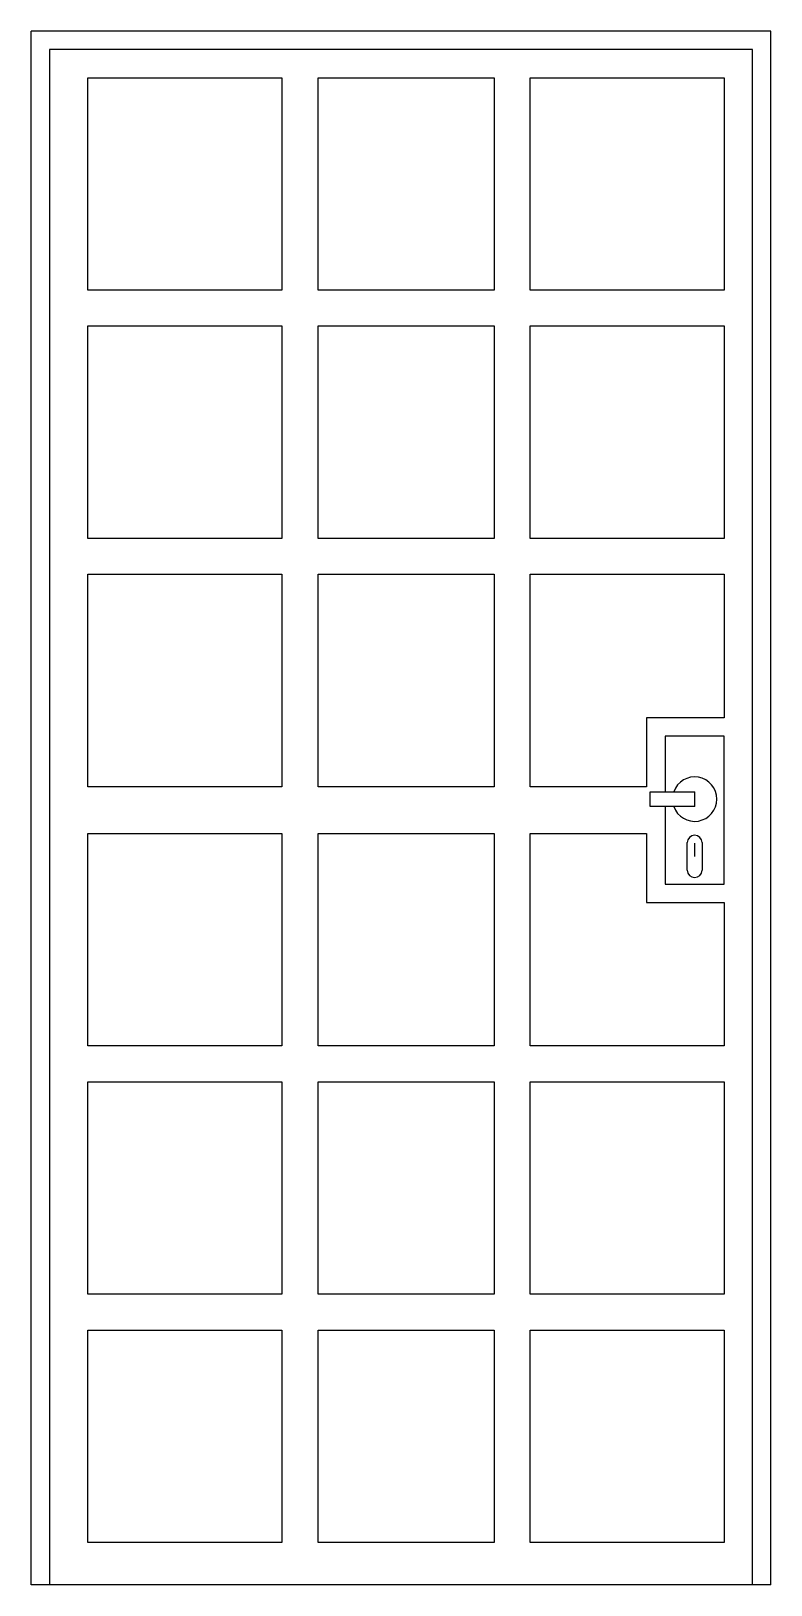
# Model space of a CAD drawing. Header units: millimetres. Extents: x -747.42 to -746.42, y 1791.07 to 1793.17.
import ezdxf

# ---------------------------------------------------------------- set-up
doc = ezdxf.new("R2010")
doc.units = ezdxf.units.MM
doc.header["$LTSCALE"] = 10
doc.layers.add('Portas', color=2, linetype='Continuous')

msp = doc.modelspace()

# ---------------------------------------------------------------- linework, layer by layer
at = {"layer": 'Portas'}
for p, q in [((-746.4158, 1793.1742), (-747.4158, 1793.1742)), ((-747.4158, 1791.0742), (-747.4158, 1793.1742)), ((-746.4158, 1791.0742), (-746.4158, 1793.1742)), ((-747.3908, 1791.0742), (-747.4158, 1791.0742)), ((-746.4158, 1791.0742), (-747.4158, 1791.0742)), ((-746.4408, 1791.0742), (-747.3908, 1791.0742)), ((-746.4158, 1791.0742), (-746.4408, 1791.0742))]:
    msp.add_line(p, q, dxfattribs=at)
at = {"layer": 'Portas', "color": 1}
for p, q in [((-747.3908, 1793.1492), (-747.3908, 1791.0742)), ((-746.4408, 1793.1492), (-747.3908, 1793.1492)), ((-746.4408, 1791.0742), (-746.4408, 1793.1492)), ((-747.3391, 1793.1112), (-747.0768, 1793.1112)), ((-747.3391, 1792.824), (-747.3391, 1793.1112)), ((-747.0768, 1793.1112), (-747.0768, 1792.824)), ((-747.0279, 1792.824), (-747.0279, 1793.1112)), ((-747.0279, 1793.1112), (-746.79, 1793.1112)), ((-746.79, 1793.1112), (-746.79, 1792.824)), ((-746.7411, 1793.1112), (-746.4788, 1793.1112)), ((-746.7411, 1792.824), (-746.7411, 1793.1112)), ((-746.4788, 1793.1112), (-746.4788, 1792.824)), ((-747.0768, 1792.824), (-747.3391, 1792.824)), ((-746.79, 1792.824), (-747.0279, 1792.824)), ((-746.4788, 1792.824), (-746.7411, 1792.824)), ((-747.3391, 1792.7757), (-747.0768, 1792.7757)), ((-747.3391, 1792.4885), (-747.3391, 1792.7757)), ((-747.0768, 1792.7757), (-747.0768, 1792.4885)), ((-747.0279, 1792.4885), (-747.0279, 1792.7757)), ((-747.0279, 1792.7757), (-746.79, 1792.7757)), ((-746.79, 1792.7757), (-746.79, 1792.4885)), ((-746.7411, 1792.7757), (-746.4788, 1792.7757)), ((-746.7411, 1792.4885), (-746.7411, 1792.7757)), ((-746.4788, 1792.7757), (-746.4788, 1792.4885)), ((-747.0768, 1792.4885), (-747.3391, 1792.4885)), ((-746.79, 1792.4885), (-747.0279, 1792.4885)), ((-746.4788, 1792.4885), (-746.7411, 1792.4885)), ((-747.3391, 1792.4401), (-747.0768, 1792.4401)), ((-747.3391, 1792.1529), (-747.3391, 1792.4401)), ((-747.0768, 1792.4401), (-747.0768, 1792.1529)), ((-747.0279, 1792.1529), (-747.0279, 1792.4401)), ((-747.0279, 1792.4401), (-746.79, 1792.4401)), ((-746.79, 1792.4401), (-746.79, 1792.1529)), ((-746.7411, 1792.4401), (-746.4788, 1792.4401)), ((-746.7411, 1792.1529), (-746.7411, 1792.4401)), ((-746.4788, 1792.4401), (-746.4788, 1792.2463)), ((-746.4788, 1792.2463), (-746.5838, 1792.2463)), ((-746.5838, 1792.2463), (-746.5838, 1792.1529)), ((-746.4788, 1792.2213), (-746.5588, 1792.2213)), ((-746.5588, 1792.2213), (-746.5588, 1792.1462)), ((-746.4788, 1792.0213), (-746.4788, 1792.2213)), ((-747.0768, 1792.1529), (-747.3391, 1792.1529)), ((-746.79, 1792.1529), (-747.0279, 1792.1529)), ((-746.5838, 1792.1529), (-746.7411, 1792.1529)), ((-746.5788, 1792.1462), (-746.5188, 1792.1462)), ((-746.5788, 1792.1262), (-746.5788, 1792.1462)), ((-746.5188, 1792.1262), (-746.5188, 1792.1462)), ((-746.5188, 1792.1262), (-746.5788, 1792.1262)), ((-746.5588, 1792.1262), (-746.5588, 1792.0213)), ((-747.3391, 1792.0898), (-747.0768, 1792.0898)), ((-747.3391, 1791.8026), (-747.3391, 1792.0898)), ((-747.0768, 1792.0898), (-747.0768, 1791.8026)), ((-747.0279, 1791.8026), (-747.0279, 1792.0898)), ((-747.0279, 1792.0898), (-746.79, 1792.0898)), ((-746.79, 1792.0898), (-746.79, 1791.8026)), ((-746.7411, 1792.0898), (-746.5838, 1792.0898)), ((-746.7411, 1791.8026), (-746.7411, 1792.0898)), ((-746.5838, 1792.0898), (-746.5838, 1791.9963)), ((-746.5289, 1792.0402), (-746.5289, 1792.0774)), ((-746.5089, 1792.0774), (-746.5089, 1792.0402)), ((-746.5191, 1792.0767), (-746.5191, 1792.0585)), ((-746.5588, 1792.0213), (-746.4788, 1792.0213)), ((-746.5838, 1791.9963), (-746.4788, 1791.9963)), ((-746.4788, 1791.9963), (-746.4788, 1791.8026)), ((-747.0768, 1791.8026), (-747.3391, 1791.8026)), ((-746.79, 1791.8026), (-747.0279, 1791.8026)), ((-746.4788, 1791.8026), (-746.7411, 1791.8026)), ((-747.3391, 1791.7542), (-747.0768, 1791.7542)), ((-747.3391, 1791.467), (-747.3391, 1791.7542)), ((-747.0768, 1791.7542), (-747.0768, 1791.467)), ((-747.0279, 1791.467), (-747.0279, 1791.7542)), ((-747.0279, 1791.7542), (-746.79, 1791.7542)), ((-746.79, 1791.7542), (-746.79, 1791.467)), ((-746.7411, 1791.7542), (-746.4788, 1791.7542)), ((-746.7411, 1791.467), (-746.7411, 1791.7542)), ((-746.4788, 1791.7542), (-746.4788, 1791.467)), ((-747.0768, 1791.467), (-747.3391, 1791.467)), ((-746.79, 1791.467), (-747.0279, 1791.467)), ((-746.4788, 1791.467), (-746.7411, 1791.467)), ((-747.3391, 1791.4187), (-747.0768, 1791.4187)), ((-747.3391, 1791.1315), (-747.3391, 1791.4187)), ((-747.0768, 1791.4187), (-747.0768, 1791.1315)), ((-747.0279, 1791.1315), (-747.0279, 1791.4187)), ((-747.0279, 1791.4187), (-746.79, 1791.4187)), ((-746.79, 1791.4187), (-746.79, 1791.1315)), ((-746.7411, 1791.4187), (-746.4788, 1791.4187)), ((-746.7411, 1791.1315), (-746.7411, 1791.4187)), ((-746.4788, 1791.4187), (-746.4788, 1791.1315)), ((-747.0768, 1791.1315), (-747.3391, 1791.1315)), ((-746.79, 1791.1315), (-747.0279, 1791.1315)), ((-746.4788, 1791.1315), (-746.7411, 1791.1315))]:
    msp.add_line(p, q, dxfattribs=at)
for centre, radius, start, end in [((-746.5188, 1792.1362), 0.03, 199.4762, 160.5248), ((-746.5189, 1792.0774), 0.01, 0, 180), ((-746.5189, 1792.0402), 0.01, 180, 0)]:
    msp.add_arc(centre, radius, start, end, dxfattribs=at)

doc.saveas('drawing.dxf')
